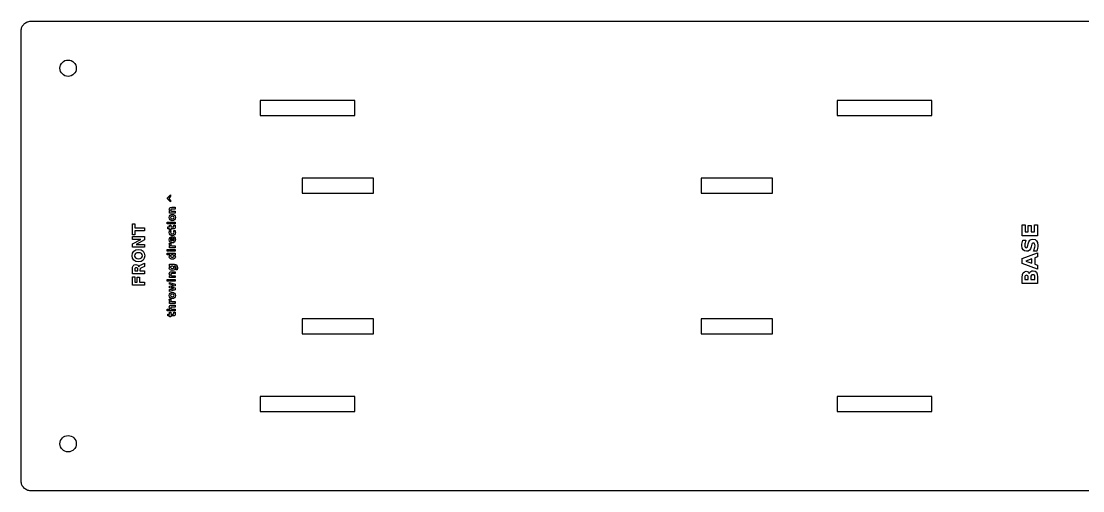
# Model space of a CAD drawing. Header units: millimetres. Extents: x 189 to 489, y 95 to 286.
# Drawn here: x 188.7 to 348.4, y 95.2 to 165.8 of the extents above; entities that cross this region are included whole.
import ezdxf

# ---------------------------------------------------------------- set-up
doc = ezdxf.new("R2010")
doc.units = ezdxf.units.MM
doc.header["$MEASUREMENT"] = 0
doc.layers.add('CUT', color=7, linetype='Continuous', lineweight=0)
doc.layers.add('ENGRAVE', color=7, linetype='Continuous', lineweight=0)

msp = doc.modelspace()

# ---------------------------------------------------------------- linework, layer by layer
at = {"layer": 'CUT', "color": 1, "lineweight": 25, "true_color": 0xff0000}
msp.add_lwpolyline([(384.88, 95.25), (190.15, 95.25), (190.01, 95.26), (189.87, 95.28), (189.74, 95.31), (189.61, 95.36), (189.48, 95.42), (189.36, 95.49), (189.25, 95.57), (189.15, 95.66), (189.06, 95.77), (188.97, 95.88), (188.9, 96), (188.84, 96.12), (188.8, 96.25), (188.76, 96.39), (188.74, 96.52), (188.74, 96.66), (188.74, 164.39), (188.74, 164.53), (188.76, 164.67), (188.8, 164.8), (188.84, 164.93), (188.9, 165.06), (188.97, 165.18), (189.06, 165.29), (189.15, 165.39), (189.25, 165.49), (189.36, 165.57), (189.48, 165.64), (189.61, 165.7), (189.74, 165.74), (189.87, 165.78), (190.01, 165.8), (190.15, 165.81), (384.88, 165.81)], dxfattribs=at)
for points in [[(224.65, 153.88), (224.65, 151.62), (238.9, 151.62), (238.9, 153.88), (224.65, 153.88)], [(325.68, 153.88), (311.43, 153.88), (311.43, 151.62), (325.68, 151.62), (325.68, 153.88)], [(231, 139.98), (241.72, 139.98), (241.72, 142.24), (231, 142.24), (231, 139.98)], [(301.7, 139.98), (301.7, 142.24), (290.97, 142.24), (290.97, 139.98), (301.7, 139.98)], [(231, 121.07), (231, 118.82), (241.72, 118.82), (241.72, 121.07), (231, 121.07)], [(290.97, 118.82), (301.7, 118.82), (301.7, 121.07), (290.97, 121.07), (290.97, 118.82)], [(238.9, 107.17), (238.9, 109.43), (224.65, 109.43), (224.65, 107.17), (238.9, 107.17)], [(311.43, 107.17), (325.68, 107.17), (325.68, 109.43), (311.43, 109.43), (311.43, 107.17)]]:
    msp.add_lwpolyline(points, close=True, dxfattribs=at)
for centre in [(195.79, 158.75), (195.79, 102.31)]:
    msp.add_circle(centre, 1.23, dxfattribs=at)
at = {"layer": 'ENGRAVE', "color": 5, "lineweight": 25, "true_color": 0x0000ff}
for points in [[(210.73, 139.29), (211.16, 139.7), (211.16, 139.51), (210.93, 139.19), (211.16, 138.88), (211.16, 138.69), (210.73, 139.1), (210.73, 139.29)], [(210.68, 135.34), (210.68, 135.62), (210.91, 135.62), (210.91, 135.34), (210.68, 135.34)], [(211.02, 135.34), (211.02, 135.62), (211.89, 135.62), (211.89, 135.34), (211.02, 135.34)], [(210.68, 131.24), (210.68, 131.52), (210.91, 131.52), (210.91, 131.24), (210.68, 131.24)], [(211.02, 131.24), (211.02, 131.52), (211.89, 131.52), (211.89, 131.24), (211.02, 131.24)], [(340.72, 129.46), (340.72, 130.09), (339.8, 129.77), (340.72, 129.46)], [(210.68, 126.74), (210.68, 127.02), (210.91, 127.02), (210.91, 126.74), (210.68, 126.74)], [(211.02, 126.74), (211.02, 127.02), (211.89, 127.02), (211.89, 126.74), (211.02, 126.74)]]:
    msp.add_lwpolyline(points, dxfattribs=at)
for points in [[(211.36, 137.85), (211.89, 137.85), (211.89, 137.57), (211.8, 137.57), (211.48, 137.57), (211.39, 137.57), (211.33, 137.57), (211.29, 137.56), (211.26, 137.55), (211.24, 137.53), (211.22, 137.51), (211.21, 137.48), (211.21, 137.44), (211.22, 137.36), (211.27, 137.31), (211.35, 137.27), (211.46, 137.26), (211.89, 137.26), (211.89, 136.98), (211.02, 136.98), (211.02, 137.26), (211.14, 137.26), (211.08, 137.32), (211.03, 137.39), (211.01, 137.46), (211, 137.55), (211.02, 137.68), (211.09, 137.77), (211.2, 137.83), (211.36, 137.85)], [(211, 136.3), (211.03, 136.5), (211.12, 136.65), (211.26, 136.75), (211.45, 136.78), (211.64, 136.75), (211.79, 136.65), (211.88, 136.5), (211.91, 136.3), (211.88, 136.1), (211.79, 135.95), (211.64, 135.85), (211.45, 135.82), (211.26, 135.85), (211.12, 135.95), (211.03, 136.1), (211, 136.3)], [(211.19, 136.3), (211.21, 136.22), (211.26, 136.16), (211.34, 136.12), (211.45, 136.11), (211.56, 136.12), (211.64, 136.16), (211.69, 136.22), (211.71, 136.3), (211.69, 136.38), (211.64, 136.44), (211.56, 136.48), (211.45, 136.49), (211.34, 136.48), (211.26, 136.44), (211.21, 136.38), (211.19, 136.3)], [(205.46, 133.69), (205.46, 135.35), (205.81, 135.35), (205.81, 134.76), (207.26, 134.76), (207.26, 134.29), (205.81, 134.29), (205.81, 133.69), (205.46, 133.69)], [(210.77, 134.89), (211.02, 134.89), (211.02, 135.17), (211.22, 135.17), (211.22, 134.89), (211.58, 134.89), (211.63, 134.89), (211.67, 134.91), (211.68, 134.95), (211.69, 135.01), (211.69, 135.15), (211.89, 135.15), (211.89, 134.91), (211.87, 134.77), (211.82, 134.68), (211.72, 134.63), (211.58, 134.61), (211.22, 134.61), (211.22, 134.47), (211.02, 134.47), (211.02, 134.61), (210.77, 134.61), (210.77, 134.89)], [(211.04, 134.35), (211.27, 134.35), (211.24, 134.29), (211.21, 134.23), (211.2, 134.17), (211.19, 134.11), (211.21, 134.01), (211.26, 133.93), (211.34, 133.88), (211.45, 133.87), (211.56, 133.88), (211.64, 133.93), (211.69, 134.01), (211.71, 134.11), (211.7, 134.18), (211.69, 134.24), (211.67, 134.29), (211.63, 134.35), (211.86, 134.35), (211.88, 134.28), (211.9, 134.21), (211.9, 134.15), (211.91, 134.08), (211.88, 133.87), (211.79, 133.71), (211.64, 133.61), (211.45, 133.58), (211.26, 133.61), (211.12, 133.71), (211.03, 133.87), (211, 134.08), (211, 134.15), (211.01, 134.21), (211.02, 134.28), (211.04, 134.35)], [(339.26, 133.58), (339.26, 135.19), (339.71, 135.19), (339.71, 134.18), (340.14, 134.18), (340.14, 135.13), (340.59, 135.13), (340.59, 134.18), (341.12, 134.18), (341.12, 135.22), (341.57, 135.22), (341.57, 133.58), (339.26, 133.58)], [(205.46, 131.84), (205.46, 132.36), (206.7, 133.02), (205.46, 133.02), (205.46, 133.46), (207.26, 133.46), (207.26, 132.94), (206.03, 132.28), (207.26, 132.28), (207.26, 131.84), (205.46, 131.84)], [(211.45, 133.43), (211.53, 133.43), (211.53, 132.79), (211.61, 132.81), (211.67, 132.86), (211.71, 132.93), (211.72, 133.02), (211.72, 133.11), (211.7, 133.2), (211.66, 133.3), (211.62, 133.39), (211.83, 133.39), (211.87, 133.29), (211.89, 133.2), (211.9, 133.1), (211.91, 133), (211.88, 132.79), (211.79, 132.63), (211.64, 132.53), (211.45, 132.5), (211.26, 132.53), (211.12, 132.63), (211.03, 132.78), (211, 132.98), (211.03, 133.17), (211.12, 133.31), (211.26, 133.4), (211.45, 133.43)], [(211.36, 133.15), (211.29, 133.14), (211.23, 133.1), (211.19, 133.05), (211.18, 132.98), (211.19, 132.91), (211.23, 132.85), (211.28, 132.81), (211.36, 132.79), (211.36, 133.15)], [(339.33, 132.9), (339.82, 132.9), (339.75, 132.71), (339.69, 132.53), (339.66, 132.35), (339.65, 132.19), (339.66, 132), (339.71, 131.87), (339.78, 131.8), (339.89, 131.77), (339.97, 131.79), (340.04, 131.84), (340.08, 131.94), (340.13, 132.09), (340.18, 132.34), (340.27, 132.67), (340.41, 132.89), (340.6, 133.01), (340.86, 133.06), (341.2, 133), (341.43, 132.83), (341.57, 132.54), (341.62, 132.13), (341.61, 131.91), (341.58, 131.69), (341.52, 131.47), (341.45, 131.25), (340.95, 131.25), (341.05, 131.47), (341.13, 131.68), (341.17, 131.88), (341.19, 132.08), (341.17, 132.25), (341.12, 132.38), (341.04, 132.45), (340.93, 132.48), (340.84, 132.46), (340.77, 132.41), (340.71, 132.3), (340.66, 132.13), (340.61, 131.9), (340.51, 131.6), (340.37, 131.39), (340.18, 131.27), (339.93, 131.23), (339.63, 131.28), (339.4, 131.45), (339.26, 131.72), (339.22, 132.09), (339.22, 132.29), (339.25, 132.49), (339.28, 132.69), (339.33, 132.9)], [(205.43, 130.57), (205.49, 130.95), (205.68, 131.25), (205.98, 131.43), (206.37, 131.49), (206.76, 131.43), (207.05, 131.25), (207.24, 130.95), (207.3, 130.57), (207.24, 130.18), (207.05, 129.89), (206.76, 129.7), (206.37, 129.64), (205.98, 129.7), (205.68, 129.89), (205.49, 130.18), (205.43, 130.57)], [(205.77, 130.57), (205.81, 130.38), (205.92, 130.24), (206.11, 130.15), (206.37, 130.12), (206.62, 130.15), (206.81, 130.24), (206.92, 130.38), (206.96, 130.57), (206.92, 130.76), (206.81, 130.9), (206.62, 130.98), (206.37, 131.01), (206.11, 130.98), (205.92, 130.9), (205.81, 130.76), (205.77, 130.57)], [(211.14, 130.69), (210.68, 130.69), (210.68, 130.97), (211.89, 130.97), (211.89, 130.69), (211.76, 130.69), (211.83, 130.63), (211.87, 130.57), (211.9, 130.49), (211.91, 130.41), (211.88, 130.26), (211.78, 130.15), (211.63, 130.07), (211.45, 130.04), (211.27, 130.07), (211.12, 130.15), (211.03, 130.26), (211, 130.41), (211.01, 130.49), (211.03, 130.57), (211.08, 130.63), (211.14, 130.69)], [(211.25, 132.43), (211.24, 132.39), (211.23, 132.36), (211.22, 132.32), (211.22, 132.28), (211.24, 132.19), (211.29, 132.12), (211.37, 132.08), (211.49, 132.06), (211.89, 132.06), (211.89, 131.78), (211.02, 131.78), (211.02, 132.06), (211.16, 132.06), (211.09, 132.12), (211.04, 132.18), (211.01, 132.26), (211, 132.35), (211, 132.37), (211, 132.38), (211, 132.4), (211, 132.43), (211.25, 132.43)], [(341.15, 130.24), (341.15, 129.31), (341.57, 129.16), (341.57, 128.56), (339.26, 129.42), (339.26, 130.13), (341.57, 130.99), (341.57, 130.39), (341.15, 130.24)], [(206.58, 128.31), (207.26, 128.31), (207.26, 127.84), (205.46, 127.84), (205.46, 128.55), (205.49, 128.86), (205.58, 129.07), (205.74, 129.2), (205.96, 129.24), (206.12, 129.22), (206.25, 129.15), (206.35, 129.04), (206.42, 128.89), (206.46, 128.98), (206.52, 129.06), (206.62, 129.14), (206.75, 129.22), (207.26, 129.47), (207.26, 128.97), (206.82, 128.75), (206.7, 128.69), (206.63, 128.62), (206.6, 128.54), (206.58, 128.44), (206.58, 128.31)], [(211.71, 130.51), (211.69, 130.59), (211.64, 130.65), (211.56, 130.68), (211.45, 130.69), (211.34, 130.68), (211.26, 130.65), (211.21, 130.59), (211.2, 130.51), (211.21, 130.43), (211.26, 130.38), (211.34, 130.34), (211.45, 130.33), (211.56, 130.34), (211.64, 130.38), (211.69, 130.43), (211.71, 130.51)], [(206.26, 128.5), (206.25, 128.63), (206.21, 128.71), (206.14, 128.76), (206.03, 128.77), (205.92, 128.76), (205.85, 128.71), (205.81, 128.63), (205.8, 128.5), (205.8, 128.31), (206.26, 128.31), (206.26, 128.5)], [(211.74, 129.01), (211.8, 128.95), (211.85, 128.88), (211.88, 128.8), (211.89, 128.72), (211.85, 128.57), (211.76, 128.46), (211.62, 128.38), (211.44, 128.35), (211.26, 128.38), (211.12, 128.46), (211.03, 128.57), (211, 128.72), (211.01, 128.8), (211.03, 128.88), (211.08, 128.95), (211.15, 129.01), (211.02, 129.01), (211.02, 129.28), (211.8, 129.28), (211.98, 129.25), (212.12, 129.15), (212.2, 128.99), (212.23, 128.77), (212.22, 128.69), (212.22, 128.61), (212.2, 128.54), (212.18, 128.46), (211.96, 128.46), (212, 128.53), (212.02, 128.6), (212.04, 128.67), (212.04, 128.74), (212.03, 128.86), (211.98, 128.94), (211.91, 128.99), (211.8, 129.01), (211.74, 129.01)], [(211.36, 128.16), (211.89, 128.16), (211.89, 127.88), (211.8, 127.88), (211.48, 127.88), (211.39, 127.88), (211.33, 127.87), (211.29, 127.87), (211.26, 127.86), (211.24, 127.84), (211.22, 127.81), (211.21, 127.78), (211.21, 127.75), (211.22, 127.67), (211.27, 127.61), (211.35, 127.57), (211.46, 127.56), (211.89, 127.56), (211.89, 127.29), (211.02, 127.29), (211.02, 127.56), (211.14, 127.56), (211.08, 127.63), (211.03, 127.7), (211.01, 127.77), (211, 127.85), (211.02, 127.98), (211.09, 128.08), (211.2, 128.14), (211.36, 128.16)], [(211.2, 128.82), (211.21, 128.75), (211.26, 128.69), (211.34, 128.65), (211.44, 128.64), (211.55, 128.65), (211.62, 128.69), (211.67, 128.74), (211.68, 128.82), (211.67, 128.9), (211.62, 128.96), (211.54, 128.99), (211.44, 129.01), (211.34, 128.99), (211.26, 128.96), (211.21, 128.9), (211.2, 128.82)], [(340.33, 127.92), (340.41, 128.09), (340.54, 128.21), (340.71, 128.29), (340.91, 128.32), (341.2, 128.26), (341.41, 128.09), (341.53, 127.81), (341.57, 127.41), (341.57, 126.42), (339.26, 126.42), (339.26, 127.31), (339.3, 127.73), (339.4, 128.01), (339.59, 128.17), (339.87, 128.23), (340.03, 128.21), (340.16, 128.15), (340.26, 128.05), (340.33, 127.92)], [(341.17, 127.36), (341.15, 127.52), (341.09, 127.63), (341, 127.7), (340.86, 127.72), (340.73, 127.7), (340.64, 127.63), (340.58, 127.52), (340.56, 127.36), (340.56, 127.01), (341.17, 127.01), (341.17, 127.36)], [(205.46, 126.16), (205.46, 127.41), (205.81, 127.41), (205.81, 126.62), (206.15, 126.62), (206.15, 127.36), (206.5, 127.36), (206.5, 126.62), (207.26, 126.62), (207.26, 126.16), (205.46, 126.16)], [(211.02, 125.2), (211.02, 125.47), (211.62, 125.61), (211.02, 125.76), (211.02, 125.99), (211.61, 126.14), (211.02, 126.28), (211.02, 126.55), (211.89, 126.32), (211.89, 126.02), (211.29, 125.87), (211.89, 125.73), (211.89, 125.43), (211.02, 125.2)], [(340.16, 127.34), (340.14, 127.47), (340.09, 127.56), (340.02, 127.61), (339.91, 127.63), (339.8, 127.61), (339.73, 127.56), (339.68, 127.47), (339.67, 127.34), (339.67, 127.01), (340.16, 127.01), (340.16, 127.34)], [(211, 124.6), (211.03, 124.8), (211.12, 124.95), (211.26, 125.04), (211.45, 125.07), (211.64, 125.04), (211.79, 124.95), (211.88, 124.8), (211.91, 124.6), (211.88, 124.4), (211.79, 124.24), (211.64, 124.15), (211.45, 124.12), (211.26, 124.15), (211.12, 124.24), (211.03, 124.4), (211, 124.6)], [(211.19, 124.6), (211.21, 124.52), (211.26, 124.46), (211.34, 124.42), (211.45, 124.41), (211.56, 124.42), (211.64, 124.46), (211.69, 124.52), (211.71, 124.6), (211.69, 124.68), (211.64, 124.74), (211.56, 124.77), (211.45, 124.78), (211.34, 124.77), (211.26, 124.74), (211.21, 124.68), (211.19, 124.6)], [(211.36, 123.14), (211.89, 123.14), (211.89, 122.86), (211.8, 122.86), (211.48, 122.86), (211.39, 122.86), (211.33, 122.86), (211.29, 122.85), (211.26, 122.84), (211.24, 122.82), (211.22, 122.8), (211.21, 122.77), (211.21, 122.73), (211.22, 122.66), (211.27, 122.6), (211.35, 122.56), (211.46, 122.55), (211.89, 122.55), (211.89, 122.27), (210.68, 122.27), (210.68, 122.55), (211.14, 122.55), (211.08, 122.61), (211.03, 122.68), (211.01, 122.76), (211, 122.84), (211.02, 122.97), (211.09, 123.07), (211.2, 123.12), (211.36, 123.14)], [(211.25, 124.05), (211.24, 124.01), (211.23, 123.97), (211.22, 123.94), (211.22, 123.9), (211.24, 123.81), (211.29, 123.74), (211.37, 123.69), (211.49, 123.68), (211.89, 123.68), (211.89, 123.4), (211.02, 123.4), (211.02, 123.68), (211.16, 123.68), (211.09, 123.74), (211.04, 123.8), (211.01, 123.88), (211, 123.97), (211, 123.98), (211, 124), (211, 124.02), (211, 124.04), (211.25, 124.05)], [(210.77, 121.81), (211.02, 121.81), (211.02, 122.1), (211.22, 122.1), (211.22, 121.81), (211.58, 121.81), (211.63, 121.82), (211.67, 121.84), (211.68, 121.87), (211.69, 121.93), (211.69, 122.08), (211.89, 122.08), (211.89, 121.84), (211.87, 121.7), (211.82, 121.61), (211.72, 121.55), (211.58, 121.54), (211.22, 121.54), (211.22, 121.4), (211.02, 121.4), (211.02, 121.54), (210.77, 121.54), (210.77, 121.81)]]:
    msp.add_lwpolyline(points, close=True, dxfattribs=at)

doc.saveas('drawing.dxf')
